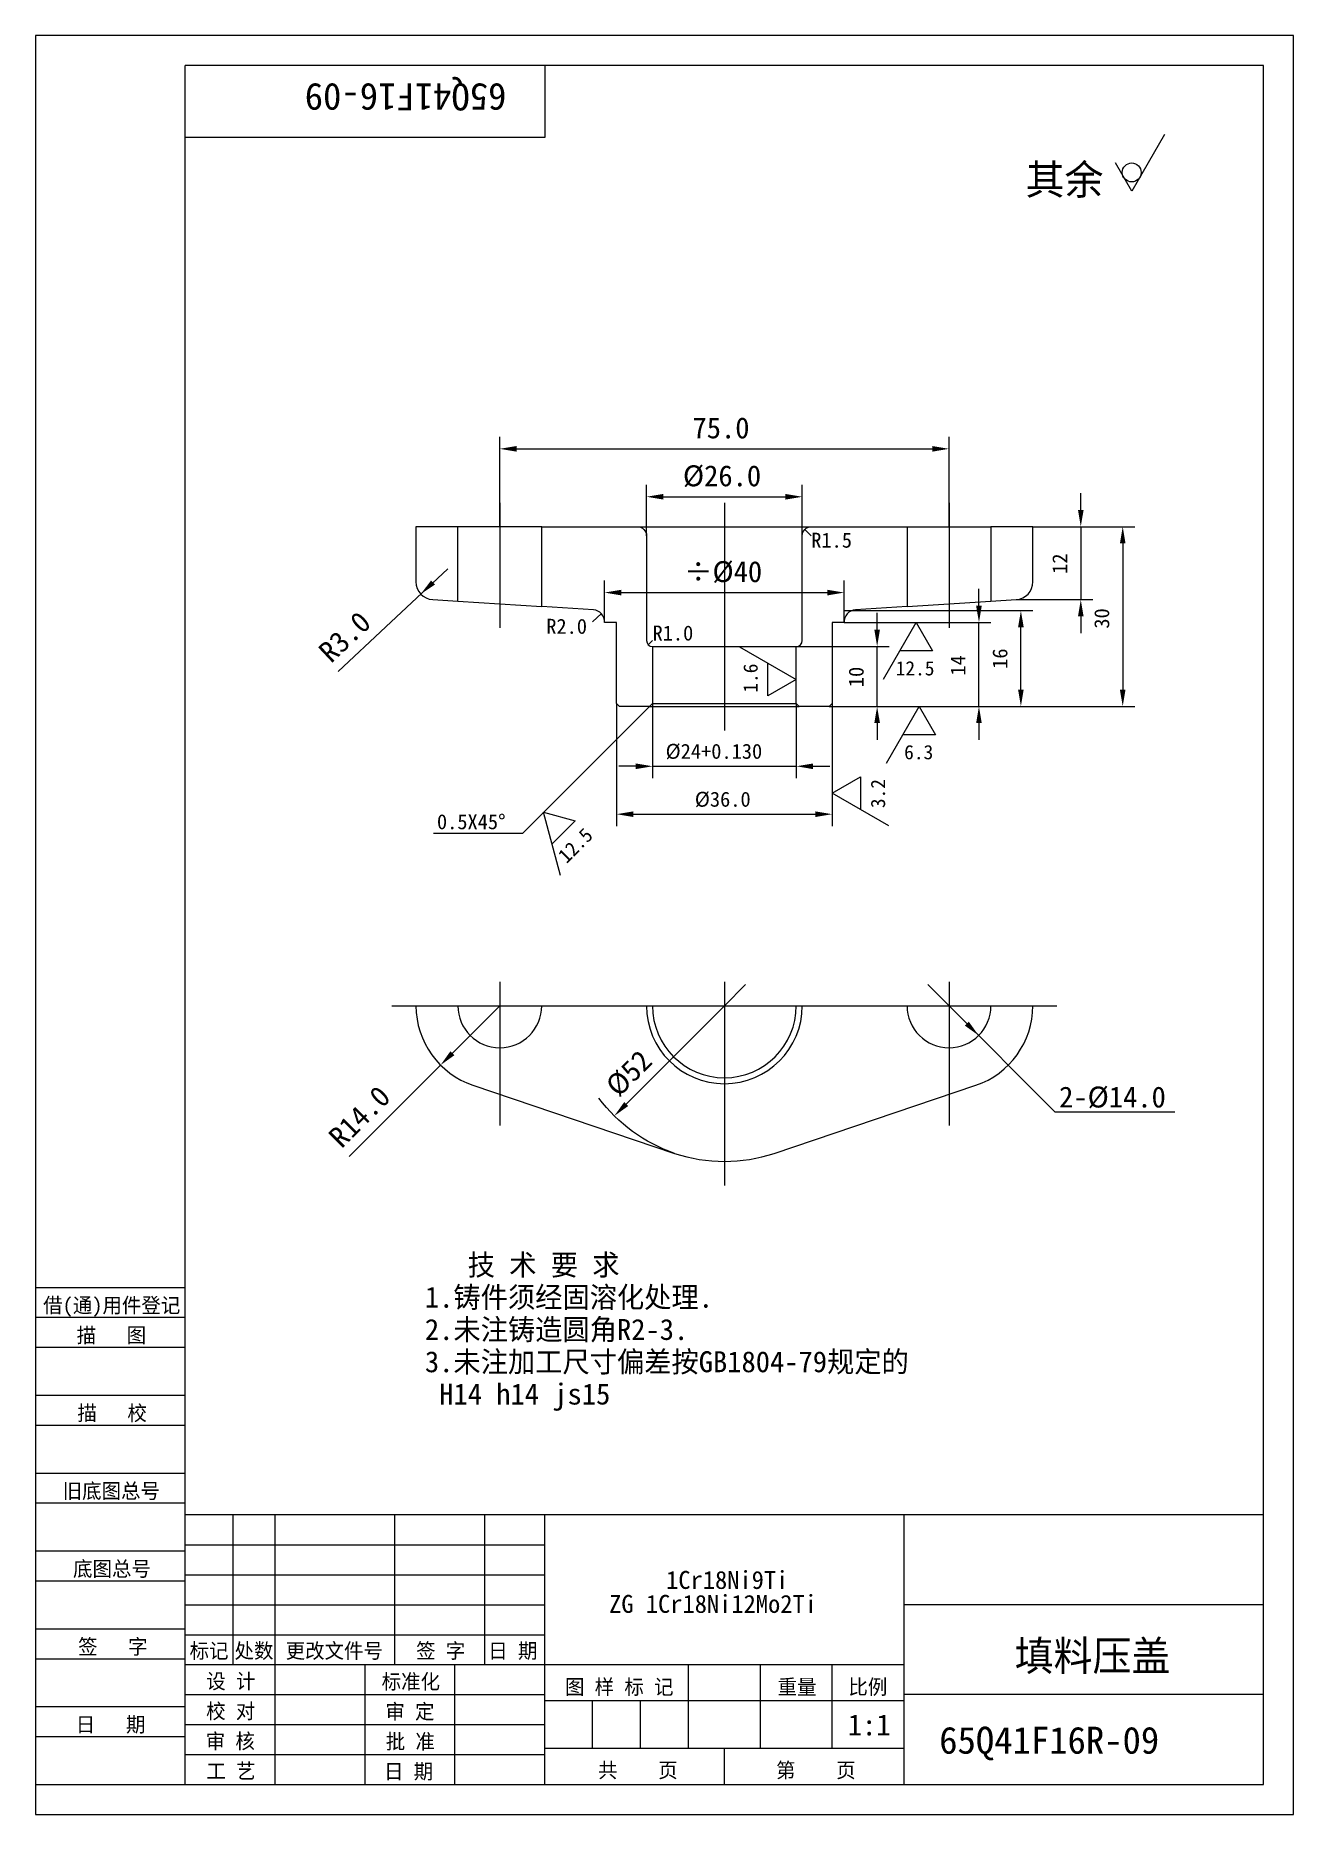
# Model space of a CAD drawing. Header units: metres. Extents: x 0 to 210, y 0 to 297.
import ezdxf

# ---------------------------------------------------------------- set-up
doc = ezdxf.new("R2010")
doc.units = ezdxf.units.M
for name, color, linetype in [('C', 6, 'Continuous'), ('D', 1, 'Continuous'), ('FL', 5, 'Continuous'), ('T', 7, 'Continuous'), ('TL', 4, 'Continuous')]:
    doc.layers.add(name, color=color, linetype=linetype)

# ---------------------------------------------------------------- blocks, each defined once
blk = doc.blocks.new('TUKUN4')
at = {"layer": 'FL'}
for p, q in [((0, 297), (0, 0)), ((210, 297), (0, 297)), ((210, 0), (210, 297)), ((0, 78), (25, 78)), ((0, 70), (25, 70)), ((0, 65), (25, 65)), ((0, 57), (25, 57)), ((0, 52), (25, 52)), ((33, 25), (33, 50)), ((40, 5), (40, 50)), ((60, 25), (60, 50)), ((75, 25), (75, 50)), ((25, 45), (85, 45)), ((0, 44), (25, 44)), ((0, 39), (25, 39)), ((25, 40), (85, 40)), ((25, 35), (85, 35)), ((0, 31), (25, 31)), ((25, 30), (85, 30)), ((0, 26), (25, 26)), ((70, 5), (70, 25)), ((0, 18), (25, 18)), ((25, 20), (85, 20)), ((25, 15), (85, 15)), ((0, 13), (25, 13)), ((25, 10), (85, 10)), ((0, 0), (210, 0))]:
    blk.add_line(p, q, dxfattribs=at)
at = {"layer": 'TL'}
for p, q in [((25, 5), (25, 292)), ((205, 292), (25, 292)), ((85, 292), (85, 280)), ((205, 5), (205, 292)), ((85, 280), (25, 280)), ((0, 88), (25, 88)), ((0, 83), (25, 83)), ((205, 50), (25, 50)), ((85, 5), (85, 50)), ((145, 5), (145, 50)), ((205, 35), (145, 35)), ((145, 25), (25, 25)), ((55, 5), (55, 25)), ((109, 11), (109, 25)), ((121, 11), (121, 25)), ((133, 11), (133, 25)), ((85, 19), (145, 19)), ((93, 11), (93, 19)), ((101, 11), (101, 19)), ((205, 20), (145, 20)), ((145, 11), (85, 11)), ((115, 5), (115, 11)), ((0, 5), (205, 5))]:
    blk.add_line(p, q, dxfattribs=at)
at = {"layer": 'T'}
for s, p in [('借(通)用件登记', (1.26, 83.76)), ('描   图', (6.86, 78.76)), ('描   校', (6.98, 65.76)), ('旧底图总号', (4.52, 52.76)), ('底图总号', (6.25, 39.76)), ('签   字', (7.1, 26.76)), ('标记', (25.71, 26.07)), ('处数', (33.22, 26.07)), ('更改文件号', (41.75, 26.07)), ('签 字', (63.53, 26.07)), ('日 期', (75.57, 26.07)), ('设 计', (28.5, 20.99)), ('标准化', (57.77, 20.93)), ('图 样 标 记', (88.4, 20.04)), ('重量', (123.88, 20.04)), ('比例', (135.7, 20.04)), ('校 对', (28.48, 15.99)), ('审 定', (58.39, 15.93)), ('日   期', (6.72, 13.76)), ('审 核', (28.41, 10.99)), ('批 准', (58.46, 10.93)), ('共    页', (93.91, 6.13)), ('第    页', (123.62, 6.13)), ('工 艺', (28.52, 5.99)), ('日 期', (58.18, 5.93))]:
    blk.add_text(s, height=2.5, dxfattribs=at).set_placement(p)

msp = doc.modelspace()

# ---------------------------------------------------------------- linework, layer by layer
at = {"layer": 'C'}
for points in [[(77.5, 219), (77.5, 198.11)], [(115, 219), (115, 181)], [(152.5, 219), (152.5, 198.11)], [(77.5, 139), (77.5, 115)], [(115, 139), (115, 105)], [(152.5, 139), (152.5, 115)], [(59.5, 135), (170.5, 135)]]:
    msp.add_lwpolyline(points, dxfattribs=at)
at = {"layer": 'D'}
for p, q in [((188.46, 280.46), (183, 271)), ((183, 271), (180.27, 275.73)), ((77.5, 215), (77.5, 230)), ((152.5, 215), (152.5, 230)), ((80.3, 228), (149.7, 228)), ((102, 213.5), (102, 222)), ((104.8, 220), (125.2, 220)), ((128, 213.5), (128, 222)), ((174.5, 217.8), (174.5, 220.6)), ((129.5, 213.5), (128.44, 214.56)), ((166.5, 215), (176.5, 215)), ((166.5, 215), (183.5, 215)), ((174.5, 215), (174.5, 202.82)), ((181.5, 212.2), (181.5, 187.8)), ((68.81, 207.99), (58.48, 198.29)), ((66.35, 205.68), (66.5, 205.82)), ((95, 199), (95, 206)), ((135, 199), (135, 206)), ((97.8, 204), (132.2, 204)), ((157.5, 201.8), (157.5, 204.6)), ((163.69, 202.82), (176.5, 202.82)), ((93, 199.12), (94.46, 200.49)), ((135, 201), (166.5, 201)), ((135, 199), (159.5, 199)), ((140.5, 197.8), (140.5, 200.6)), ((141.54, 189.54), (147, 199)), ((147, 199), (149.73, 194.27)), ((157.5, 185), (157.5, 199)), ((174.5, 200.02), (174.5, 197.22)), ((58.48, 198.29), (50.51, 190.81)), ((164.5, 187.8), (164.5, 198.2)), ((103, 196), (102.29, 195.29)), ((117.54, 194.96), (127, 189.5)), ((127, 195), (142.5, 195)), ((140.5, 185), (140.5, 195)), ((149.73, 194.27), (144.27, 194.27)), ((122.27, 186.77), (122.27, 192.23)), ((127, 189.5), (122.27, 186.77)), ((102.5, 185), (81.29, 163.79)), ((97, 185.5), (97, 165)), ((103, 185.5), (103, 173)), ((127, 185.5), (127, 173)), ((132.5, 185), (142.5, 185)), ((132.5, 185), (159.5, 185)), ((132.5, 185), (166.5, 185)), ((132.5, 185), (183.5, 185)), ((133, 185.5), (133, 165)), ((142.04, 175.54), (147.5, 185)), ((147.5, 185), (150.23, 180.27)), ((140.5, 182.2), (140.5, 179.4)), ((157.5, 182.2), (157.5, 179.4)), ((150.23, 180.27), (144.77, 180.27)), ((100.2, 175), (97.4, 175)), ((103, 175), (127, 175)), ((129.8, 175), (132.6, 175)), ((133, 170.5), (137.73, 173.23)), ((137.73, 173.23), (137.73, 167.77)), ((142.46, 165.04), (133, 170.5)), ((87.65, 156.77), (84.82, 167.32)), ((84.82, 167.32), (90.1, 165.91)), ((99.8, 167), (130.2, 167)), ((81.29, 163.79), (66.44, 163.79)), ((90.1, 165.91), (86.24, 162.04)), ((115, 135), (118.54, 138.54)), ((152.5, 135), (148.96, 138.54)), ((69.58, 127.08), (77.5, 135)), ((98.6, 118.6), (115, 135)), ((155.47, 132.03), (152.5, 135)), ((152.5, 135), (170.18, 117.32)), ((67.6, 125.1), (61.94, 119.44)), ((61.94, 119.44), (52.33, 109.83)), ((170.18, 117.32), (190.18, 117.32))]:
    msp.add_line(p, q, dxfattribs=at)
msp.add_lwpolyline([(106.68, 110.37, -0.15), (94.06, 119.59, -0.15)], format="xyb", dxfattribs=at)
msp.add_circle((183, 274.15), 1.58, dxfattribs=at)
for points in [[(80.3, 228.47), (80.3, 227.53), (77.5, 228)], [(149.7, 228.47), (149.7, 227.53), (152.5, 228)], [(104.8, 220.47), (104.8, 219.53), (102, 220)], [(125.2, 220.47), (125.2, 219.53), (128, 220)], [(174.03, 217.8), (174.97, 217.8), (174.5, 215)], [(181.03, 212.2), (181.97, 212.2), (181.5, 215)], [(66.67, 205.34), (66.03, 206.02), (64.31, 203.76)], [(97.8, 204.47), (97.8, 203.53), (95, 204)], [(132.2, 204.47), (132.2, 203.53), (135, 204)], [(174.03, 200.02), (174.97, 200.02), (174.5, 202.82)], [(157.03, 201.8), (157.97, 201.8), (157.5, 199)], [(164.03, 198.2), (164.97, 198.2), (164.5, 201)], [(140.03, 197.8), (140.97, 197.8), (140.5, 195)], [(164.03, 187.8), (164.97, 187.8), (164.5, 185)], [(181.03, 187.8), (181.97, 187.8), (181.5, 185)], [(140.03, 182.2), (140.97, 182.2), (140.5, 185)], [(157.03, 182.2), (157.97, 182.2), (157.5, 185)], [(100.2, 175.47), (100.2, 174.53), (103, 175)], [(129.8, 175.47), (129.8, 174.53), (127, 175)], [(99.8, 167.47), (99.8, 166.53), (97, 167)], [(130.2, 167.47), (130.2, 166.53), (133, 167)], [(155.14, 131.7), (155.8, 132.36), (157.45, 130.05)], [(69.91, 126.75), (69.25, 127.41), (67.6, 125.1)], [(98.93, 118.27), (98.27, 118.93), (96.62, 116.62)]]:
    msp.add_solid(points, dxfattribs=at)
at = {"layer": 'TL'}
for points in [[(70.5, 215), (63.5, 215), (63.5, 205.82, 0.4), (66.31, 202.82), (70.5, 202.56)], [(84.5, 215), (100.5, 215, -0.41), (102, 213.5), (102, 196, 0.41), (103, 195), (103, 185.5), (102.5, 185), (97.5, 185), (97, 185.5), (97, 199), (95, 199, 0.41), (93.13, 201.12), (84.5, 201.67)]]:
    msp.add_lwpolyline(points, format="xyb", close=True, dxfattribs=at)
for points in [[(84.5, 215), (70.5, 215)], [(100.5, 215), (129.5, 215)], [(145.5, 215), (159.5, 215)], [(70.5, 202.56), (84.5, 201.67)], [(145.5, 201.67), (159.5, 202.56)], [(103, 195), (127, 195)], [(102.5, 185), (127.5, 185)], [(103, 185.5), (127, 185.5)]]:
    msp.add_lwpolyline(points, dxfattribs=at)
for points in [[(145.5, 215), (145.5, 201.67), (136.87, 201.12, 0.41), (135, 199), (133, 199), (133, 185.5), (132.5, 185), (127.5, 185), (127, 185.5), (127, 195, 0.41), (128, 196), (128, 213.5, -0.41), (129.5, 215), (145.5, 215)], [(159.5, 215), (159.5, 202.56), (163.69, 202.82, 0.4), (166.5, 205.82), (166.5, 215), (159.5, 215)], [(63.5, 135, 0.32), (73.02, 121.74), (106.68, 110.37, 0.16), (123.32, 110.37), (156.98, 121.74, 0.32), (166.5, 135, 0.32)], [(70.5, 135, 1), (84.5, 135, 1)], [(102, 135, 1), (128, 135, 1)], [(103, 135, 1), (127, 135, 1)], [(145.5, 135, 1), (159.5, 135, 1)]]:
    msp.add_lwpolyline(points, format="xyb", dxfattribs=at)

# ---------------------------------------------------------------- block references
at = {"layer": 'T'}
msp.add_blockref('TUKUN4', (0, 0), dxfattribs=at)

# ---------------------------------------------------------------- texts
at = {"layer": 'D'}
for s, height, rotation, p in [('65Q41F16-09', 4.5, 180, (78.61, 289)), ('12', 2.5, 90, (172.25, 207.13)), ('R3.0', 3.5, 43.18, (49.32, 192.09)), ('30', 2.5, 90, (179.25, 197.98)), ('14', 2.5, 90, (155.25, 190.15)), ('16', 2.5, 90, (162.25, 191.27)), ('1.6', 2.38, 90, (120.55, 187.29)), ('10', 2.5, 90, (138.25, 188.21)), ('3.2', 2.38, 90, (141.83, 168.01)), ('12.5', 2.38, 45, (88.66, 158.67)), ('%%C52', 3.5, 45, (97.32, 119.6)), ('R14.0', 3.5, 45, (51.1, 111.07))]:
    msp.add_text(s, height=height, rotation=rotation, dxfattribs=at).set_placement(p)
for s, height, p in [('其余', 5, (165.29, 270.45)), ('75.0', 3.5, (109.67, 229.75)), ('%%C26.0', 3.5, (108.08, 221.75)), ('R1.5', 2.5, (129.5, 211.5)), ('%%247%%C40', 3.5, (108.25, 205.75)), ('R2.0', 2.5, (85.26, 197.12)), ('R1.0', 2.5, (103, 196)), ('12.5', 2.38, (143.6, 190.17)), ('%%C24+0.130', 2.5, (105.18, 176.25)), ('6.3', 2.38, (145.01, 176.17)), ('%%C36.0', 2.5, (110.06, 168.25)), ('0.5X45%%D', 2.5, (67.01, 164.49)), ('2-%%C14.0', 3.5, (170.88, 118.03)), ('   技 术 要 求', 3.5, (65, 90)), ('1.铸件须经固溶化处理.', 3.5, (65, 84.61)), ('2.未注铸造圆角R2-3.', 3.5, (65, 79.22)), ('3.未注加工尺寸偏差按GB1804-79规定的', 3.5, (65, 73.83)), (' H14 h14 js15', 3.5, (65, 68.44)), ('1Cr18Ni9Ti', 3, (105.27, 37.65)), ('ZG 1Cr18Ni12Mo2Ti', 3, (95.76, 33.65)), ('填料压盖', 5, (163.46, 23.98)), ('1:1', 3.5, (135.6, 13.2)), ('65Q41F16R-09', 4.5, (150.86, 10.14))]:
    msp.add_text(s, height=height, dxfattribs=at).set_placement(p)

doc.saveas('drawing.dxf')
